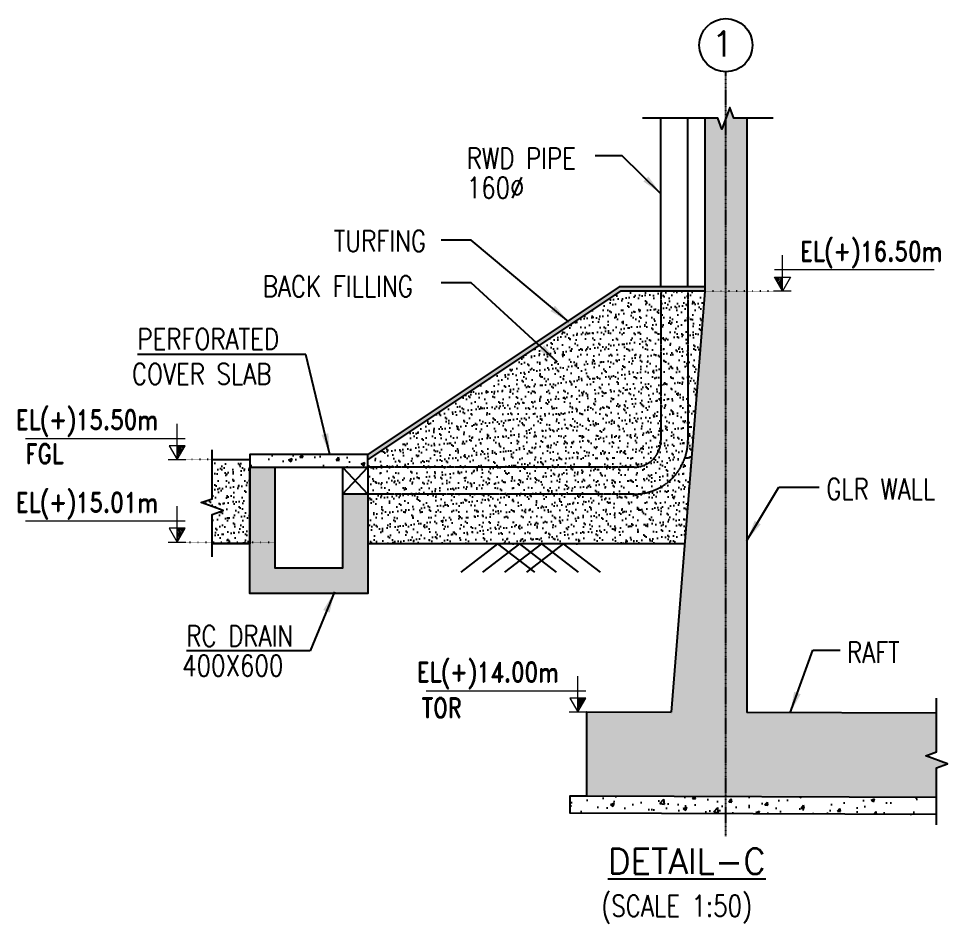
# Model space of a CAD drawing. Header units: millimetres. Extents: x -7644 to 230040, y 17031 to 222323.
# Drawn here: x 39873 to 45384, y 18233 to 23602 of the extents above; entities that cross this region are included whole.
import ezdxf
from ezdxf.enums import TextEntityAlignment as Align

# ---------------------------------------------------------------- set-up
doc = ezdxf.new("R2010")
doc.units = ezdxf.units.MM
doc.header["$LTSCALE"] = 4
doc.header["$MEASUREMENT"] = 0
for name, pattern in [('ACAD_ISO07W100', [3, 0, -3]), ('CENTER', [2, 1.25, -0.25, 0.25, -0.25]), ('HIDDEN', [0.375, 0.25, -0.125])]:
    doc.linetypes.add(name, pattern=pattern)
doc.layers.get('0').update_dxf_attribs({"color": 8})
for name, color, linetype, lineweight in [('C - E - Text 2.5', 3, 'CENTER', 35), ('C - J -  Hatch', 9, 'Continuous', 9), ('C - J - Hatch', 9, 'Continuous', 9), ('C - P - Symbols', 20, 'Continuous', 15)]:
    doc.layers.add(name, color=color, linetype=linetype, lineweight=lineweight)
for name, color, linetype in [('DIM', 8, 'Continuous'), ('EARTH FILLING', 252, 'Continuous'), ('GRID', 8, 'CENTER'), ('HATCH', 253, 'Continuous'), ('RCC WALL', 7, 'Continuous'), ('SHADE', 5, 'Continuous'), ('txt-1', 7, 'Continuous'), ('txt-2', 7, 'Continuous')]:
    doc.layers.add(name, color=color, linetype=linetype)
doc.styles.add('Mano', font='romand.shx', dxfattribs={"height": 3})
doc.styles.add('ROMANS', font='ROMANS')
doc.dimstyles.new('1-75N', dxfattribs={"dimscale": 75, "dimtxt": 5, "dimasz": 5, "dimexe": 1.25, "dimexo": 1.25, "dimgap": 1.25, "dimtad": 1, "dimdec": 0, "dimdsep": 46, "dimtxsty": 'ROMANS', "dimcen": 1, "dimclrd": 8, "dimclre": 8, "dimclrt": 5, "dimadec": 0, "dimazin": 0, "dimtfac": 1, "dimtdec": 0, "dimtmove": 0, "dimatfit": 3, "dimfxl": 1, "dimarcsym": 0})

# ---------------------------------------------------------------- blocks, each defined once
blk = doc.blocks.new('A$C569443F2')
at = {"color": 30}
for p, q in [((138.2, 129.6), (-80.5, -38.9)), ((268.2, 129.6), (49.5, -38.9)), ((138.2, 129.6), (356.9, -38.9)), ((398.2, 129.6), (179.5, -38.9)), ((268.2, 129.6), (486.9, -38.9)), ((528.2, 129.6), (309.5, -38.9)), ((398.2, 129.6), (616.9, -38.9)), ((528.2, 129.6), (746.9, -38.9))]:
    blk.add_line(p, q, dxfattribs=at)
blk = doc.blocks.new('level')
at = {"layer": 'C - J - Hatch'}
h = blk.add_hatch(dxfattribs=at)
h.set_pattern_fill('ANSI31', color=256, scale=112.5, style=0)
h.set_pattern_definition([(45, (-127623.556, -79240.485), (-9.9436891, 9.9436891), [])])
h.paths.add_polyline_path([(-95, 165), (0, 165), (0, 0)])
at = {"layer": 'C - P - Symbols'}
for p, q in [((0, 0, -238), (0, 426, -238)), ((1800, 252, -238), (-95, 252, -238)), ((105, 0, -732), (-105, 0, 256))]:
    blk.add_line(p, q, dxfattribs=at)
blk.add_lwpolyline([(0, 0), (-95, 165), (95, 165)], close=True, dxfattribs=at)

msp = doc.modelspace()

# ---------------------------------------------------------------- hatches: boundary and pattern name
at = {"layer": 'HATCH'}
h = msp.add_hatch(color=256, dxfattribs=at)
h.dxf.hatch_style = 1
h.paths.add_polyline_path([(44069.5, 23010.4), (44046.1, 22946), (44022.6, 23010.4), (43944.5, 23010.4), (43944.5, 21985.1), (43744.5, 19486.6), (44069.5, 19485.5)])
h.paths.add_polyline_path([(44086, 23055.7), (44069.5, 23010.4), (44069.5, 19485.5), (44194.5, 19485.1), (44194.5, 23010.4), (44116.4, 23010.4), (44099.9, 23055.7)])
h = msp.add_hatch(dxfattribs=at)
h.set_pattern_fill('CROSS', color=256, scale=25)
h.set_pattern_definition([(0, (-574595.2056, 64652.664), (6.25, 6.25), [3.125, -9.375]), (90, (-574593.643, 64651.1016), (-6.25, 6.25), [3.125, -9.375])])
h.paths.add_polyline_path([(43444.5, 21985.1), (43684.5, 21985.1), (43684.5, 22010.1), (43436.9, 22010.1), (41944.5, 21015.1), (41944.5, 20985.1)])
h.paths.add_polyline_path([(43844.5, 22010.1), (43684.5, 22010.1), (43684.5, 21985.1), (43844.5, 21985.1)])
h.paths.add_polyline_path([(43944.5, 22010.1), (43844.5, 22010.1), (43844.5, 21985.1), (43944.5, 21985.1)])
h = msp.add_hatch(dxfattribs=at)
h.set_pattern_fill('AR-SAND', color=256, scale=35)
edge = h.paths.add_edge_path()
edge.add_line((43896.5, 21385.1), (43164.5, 21385.1))
edge.add_arc((42258.6, 20985.1), 990.3, 0, 23.8246, ccw=False)
edge.add_line((43248.8, 20985.1), (43864.5, 20985.1))
edge.add_line((43864.5, 20985.1), (43896.5, 21385.1))
edge = h.paths.add_edge_path()
edge.add_arc((44070.3, 20985.1), 990.3, 156.1754, 180)
edge.add_line((43080.1, 20985.1), (43248.8, 20985.1))
edge.add_arc((42258.6, 20985.1), 990.3, 360, 383.8246)
edge = h.paths.add_edge_path()
edge.add_line((42176.9, 21140), (41944.5, 20985.1))
edge.add_line((41944.5, 20985.1), (43080.1, 20985.1))
edge.add_arc((44070.3, 20985.1), 990.3, 156.1754, 180, ccw=False)
edge.add_line((43164.5, 21385.1), (43896.5, 21385.1))
edge.add_line((43896.5, 21385.1), (43944.5, 21985.1))
edge.add_line((43944.5, 21985.1), (43444.5, 21985.1))
edge.add_line((43444.5, 21985.1), (42176.9, 21140))
h = msp.add_hatch(dxfattribs=at)
h.set_pattern_fill('AR-CONC', color=256, scale=30)
h.set_pattern_definition([(50, (-327463.45, 91026.84), (215.178055, -18.82564), [22.5, -247.5]), (355, (-327463.45, 91026.84), (-41.6254, 225.65764), [18, -198]), (100.451444, (-327445.52, 91025.27), (173.55265, 206.832), [19.12206, -210.34263]), (46.1842, (-327463.45, 91086.84), (320.1724, -49.65578), [33.75, -371.25]), (96.63564, (-327436.77, 91082.7), (280.39858, 292.23558), [28.6831, -315.51413]), (351.18416, (-327463.45, 91086.84), (280.39858, 292.23558), [27, -297]), (21, (-327433.45, 91071.84), (179.072116, -120.78567), [22.5, -247.5]), (326, (-327433.45, 91071.84), (72.9946, 217.54501), [18, -198]), (71.451445, (-327418.52, 91061.78), (252.06671, 96.75935), [19.12206, -210.34263]), (37.5, (-327463.45, 91026.84), (3.647957, 99.868156), [0, -195.6, 0, -201, 0, -198.75]), (7.5, (-327463.45, 91026.84), (78.92086, 118.323514), [0, -114.6, 0, -191.1, 0, -75.75]), (327.5, (-327530.35, 91026.84), (160.14673, -6.766462), [0, -75, 0, -234, 0, -310.5]), (317.5, (-327560.35, 91026.84), (174.95585, 30.031495), [0, -97.5, 0, -155.4, 0, -220.5])])
h.paths.add_polyline_path([(41944.5, 21015.1), (41244.5, 21015.1), (41244.5, 20940.1), (41944.5, 20940.1)])
h = msp.add_hatch(dxfattribs=at)
h.set_pattern_fill('AR-SAND', color=256, scale=35)
h.paths.add_polyline_path([(41021.7, 20659.5), (41021.7, 20485.1), (41244.5, 20485.1), (41244.5, 20985.1), (41021.7, 20985.1), (41021.7, 20753.3), (40957.3, 20729.8), (41086.1, 20683)])
h = msp.add_hatch(dxfattribs=at)
h.set_pattern_fill('AR-SAND', color=256, scale=35)
h.paths.add_polyline_path([(41944.5, 20985.1), (41944.5, 20485.1), (43824.4, 20485.1), (43864.5, 20985.1)])
h = msp.add_hatch(color=256, dxfattribs=at)
h.dxf.hatch_style = 1
h.paths.add_polyline_path([(41244.5, 20940.1), (41244.5, 20330.1), (41244.5, 20190.1), (41944.5, 20190.1), (41944.5, 20780.1), (41794.5, 20780.1), (41794.5, 20340.1), (41394.5, 20340.1), (41394.5, 20940.1)])
h = msp.add_hatch(color=256, dxfattribs=at)
h.dxf.hatch_style = 1
h.paths.add_polyline_path([(45319.6, 18981.3), (45319.6, 19156.9), (45384, 19180.4), (45255.3, 19227.2), (45319.6, 19250.7), (45319.6, 19481.3), (43244.5, 19488.2), (43244.5, 18988.2)])
h = msp.add_hatch(dxfattribs=at)
h.set_pattern_fill('AR-CONC', color=256, scale=30)
h.set_pattern_definition([(50, (-327231.02, 91181.8), (215.178055, -18.82564), [22.5, -247.5]), (355, (-327231.02, 91181.8), (-41.6254, 225.65764), [18, -198]), (100.451444, (-327213.09, 91180.23), (173.55265, 206.832), [19.12206, -210.34263]), (46.1842, (-327231.02, 91241.8), (320.1724, -49.65578), [33.75, -371.25]), (96.63564, (-327204.34, 91237.66), (280.39858, 292.23558), [28.6831, -315.51413]), (351.18416, (-327231.02, 91241.8), (280.39858, 292.23558), [27, -297]), (21, (-327201.02, 91226.8), (179.072116, -120.78567), [22.5, -247.5]), (326, (-327201.02, 91226.8), (72.9946, 217.54501), [18, -198]), (71.451445, (-327186.1, 91216.73), (252.06671, 96.75935), [19.12206, -210.34263]), (37.5, (-327231.02, 91181.796), (3.647957, 99.868156), [0, -195.6, 0, -201, 0, -198.75]), (7.5, (-327231.02, 91181.8), (78.92086, 118.323514), [0, -114.6, 0, -191.1, 0, -75.75]), (327.5, (-327297.92, 91181.796), (160.146731, -6.766462), [0, -75, 0, -234, 0, -310.5]), (317.5, (-327327.92, 91181.8), (174.95585, 30.031495), [0, -97.5, 0, -155.4, 0, -220.5])])
h.paths.add_polyline_path([(45319.6, 18881.3), (45319.6, 18981.3), (43244.5, 18988.2), (43144.5, 18988.2), (43144.5, 18888.5)])

# ---------------------------------------------------------------- linework, layer by layer
for points, elevation in [([(41794.5, 20780.1), (41944.5, 20940.1)], 384.6), ([(41794.5, 20940.1), (41944.5, 20780.1)], 384.6), ([(45319.6, 18981.3), (43244.5, 18988.2), (43144.5, 18988.2), (43144.5, 18888.5), (45319.6, 18881.3)], 0)]:
    msp.add_lwpolyline(points, dxfattribs=dict(elevation=elevation))
at = {"layer": 'DIM', "linetype": 'ACAD_ISO07W100', "ltscale": 0.1}
for points, elevation in [([(44352.7, 21985.1), (43944.5, 21985.1)], 0), ([(41021.7, 20985.1), (40866.1, 20985.1)], 384.6), ([(40866.1, 20495.1), (41394.5, 20495.1)], 384.6)]:
    msp.add_lwpolyline(points, dxfattribs=dict(at, elevation=elevation))
at = {"layer": 'EARTH FILLING'}
msp.add_line((43824.4, 20485.1, -1098.6), (41944.5, 20485.1, 636.5), dxfattribs=at)
for points, elevation in [([(43944.5, 22010.1), (43436.9, 22010.1), (41944.5, 21015.1)], -1122.7), ([(43944.5, 21985.1), (43444.5, 21985.1), (41944.5, 20985.1)], -1122.7), ([(41021.7, 20985.1), (41244.5, 20985.1), (41244.5, 20485.1), (41021.7, 20485.1)], 384.6)]:
    msp.add_lwpolyline(points, dxfattribs=dict(at, elevation=elevation))
at = {"layer": 'GRID'}
msp.add_line((44069.5, 18750.1, 0), (44069.5, 23286, 0), dxfattribs=at)
at = {"layer": 'RCC WALL'}
for points, elevation in [([(44350.7, 23010.4), (44116.4, 23010.4), (44093, 23074.8), (44046.1, 22946), (44022.6, 23010.4), (43574.3, 23010.4)], 0), ([(43944.5, 23010.4), (43944.5, 21985.1)], 0), ([(44194.5, 23010.4), (44194.5, 19485.1)], 0), ([(43944.5, 21985.1), (43744.5, 19486.6)], 0), ([(41021.7, 20407.4), (41021.7, 20659.5), (41086.1, 20683), (40957.3, 20729.8), (41021.7, 20753.3), (41021.7, 21042.7)], 384.6), ([(41244.5, 20940.1), (41944.5, 20940.1), (41944.5, 21015.1), (41244.5, 21015.1), (41244.5, 20940.1)], 384.6), ([(41944.5, 20940.1), (41944.5, 20190.1), (41244.5, 20190.1), (41244.5, 20940.1)], 384.6), ([(41794.5, 20940.1), (41794.5, 20340.1), (41394.5, 20340.1), (41394.5, 20940.1)], 384.6), ([(41944.5, 20780.1), (41794.5, 20780.1)], 384.6), ([(45319.6, 18817.7), (45319.6, 19156.9), (45384, 19180.4), (45255.3, 19227.2), (45319.6, 19250.7), (45319.6, 19570.7)], 0), ([(45319.6, 18981.3), (43244.5, 18988.2), (43244.5, 19488.2), (43744.5, 19486.6)], 0), ([(45319.6, 19481.3), (44194.5, 19485.1)], 0), ([(45319.6, 19481.3), (44194.5, 19485.1)], 0)]:
    msp.add_lwpolyline(points, dxfattribs=dict(at, elevation=elevation))
at = {"layer": 'SHADE', "color": 140, "ltscale": 5, "elevation": 384.6}
for points in [[(43684.5, 22010.1), (43684.5, 23010.4)], [(43844.5, 22010.1), (43844.5, 23010.4)]]:
    msp.add_lwpolyline(points, dxfattribs=at)
at = {"layer": 'SHADE', "color": 140, "linetype": 'HIDDEN', "elevation": 384.6}
for points in [[(43844.5, 21985.1), (43844.5, 21100.1, -0.414214), (43524.5, 20780.1), (41944.5, 20780.1)], [(43684.5, 21985.1), (43684.5, 21100.1, -0.414214), (43524.5, 20940.1), (41944.5, 20940.1)]]:
    msp.add_lwpolyline(points, format="xyb", dxfattribs=at)
at = {"layer": 'txt-1'}
msp.add_circle((44069.5, 23443.9, 0), 157.9, dxfattribs=at)

# ---------------------------------------------------------------- block references
at = {"color": 7}
msp.add_blockref('A$C569443F2', (42576.7, 20355.5, -218.4), dxfattribs=at)
at = {"layer": 'C - J -  Hatch', "yscale": 0.5, "zscale": 0.5}
for p, xscale in [((44405.4, 21985.1, -128.2), 0.5), ((40813.4, 20985.1, 256.4), -0.5), ((40813.4, 20495.1, 256.4), -0.5), ((43191.8, 19488.2, -128.2), -0.5)]:
    msp.add_blockref('level', p, dxfattribs=dict(at, xscale=xscale))

# ---------------------------------------------------------------- texts
at = {"layer": 'C - E - Text 2.5', "style": 'Mano', "width": 0.8}
for s, height, p in [('EL(+)16.50m', 116.667, (44510.1, 22163.2, -823.5)), ('EL(+)15.50m', 116.667, (39857.1, 21163.2, -438.8)), ('FGL', 116.67, (39914, 20961.6, 0)), ('EL(+)15.01m', 116.667, (39857.1, 20673.2, -438.8)), ('EL(+)14.00m', 116.667, (42235.5, 19666.4, -823.5)), ('TOR', 116.67, (42264.3, 19454.1, -823.5))]:
    msp.add_text(s, height=height, dxfattribs=at).set_placement(p)
at = {"layer": 'txt-1', "color": 6, "style": 'ROMANS'}
msp.add_text('1', height=150, dxfattribs=at).set_placement((44050.2, 23451.2, 0), align=Align.MIDDLE_CENTER)
at = {"layer": 'txt-1', "style": 'ROMANS'}
msp.add_text('%%UDETAIL-C', height=150, dxfattribs=at).set_placement((43368.3, 18527, 0))
at = {"layer": 'txt-2', "style": 'ROMANS', "width": 0.8}
for s, rotation, p in [('RWD PIPE', 0, (42531.9, 22709.8, 0)), ('160%%C', 0, (42531.9, 22535.5, 0)), ('TURFING', 0, (41742.4, 22220.3, 0)), ('BACK FILLING', 0, (41321.4, 21951.4, 0)), ('PERFORATED ', 0, (40578, 21638.4, 0)), ('COVER SLAB', 0, (40545.5, 21431)), ('GLR WALL', 0, (44664.8, 20748.4, 0)), ('RC DRAIN', 360, (40867.8, 19875.6, 0)), ('RAFT', 0, (44787.9, 19779.7, 0)), ('400X600', 360, (40843.7, 19700.5, 0))]:
    msp.add_text(s, height=125, rotation=rotation, dxfattribs=at).set_placement(p)
msp.add_text('(SCALE 1:50)', height=125, dxfattribs=at).set_placement((43329.6, 18275, 0))

# ---------------------------------------------------------------- leaders
at = {"layer": 'DIM'}
for points in [[(43684.5, 22562.6, 384.6), (43455.1, 22786.5, 384.6), (43293.9, 22786.5, 384.6)], [(43138.2, 21802.1, -1122.7), (42557.6, 22287.6, -1122.7), (42380.3, 22287.6, -1122.7)], [(43069.7, 21563.6, 0), (42557.6, 22033.9, 0), (42380.3, 22033.9, 0)], [(41720, 21015.1, 384.6), (41576.8, 21609.2, 384.6), (40578.5, 21609.2, 384.6)], [(44194.5, 20504.6, 0), (44383.2, 20822.3, 0), (44623.8, 20822.3, 0)], [(41747.2, 20200.6, 0), (41603.9, 19850.9, 0), (40868.6, 19850.9, 0)], [(44451.3, 19483.2, 0), (44586.4, 19853.6, 0), (44746.9, 19853.6, 0)]]:
    msp.add_leader(points, dimstyle='1-75N', override={"dimscale": 100, "dimasz": 1.25, "dimtad": 0}, dxfattribs=at)

doc.saveas('drawing.dxf')
